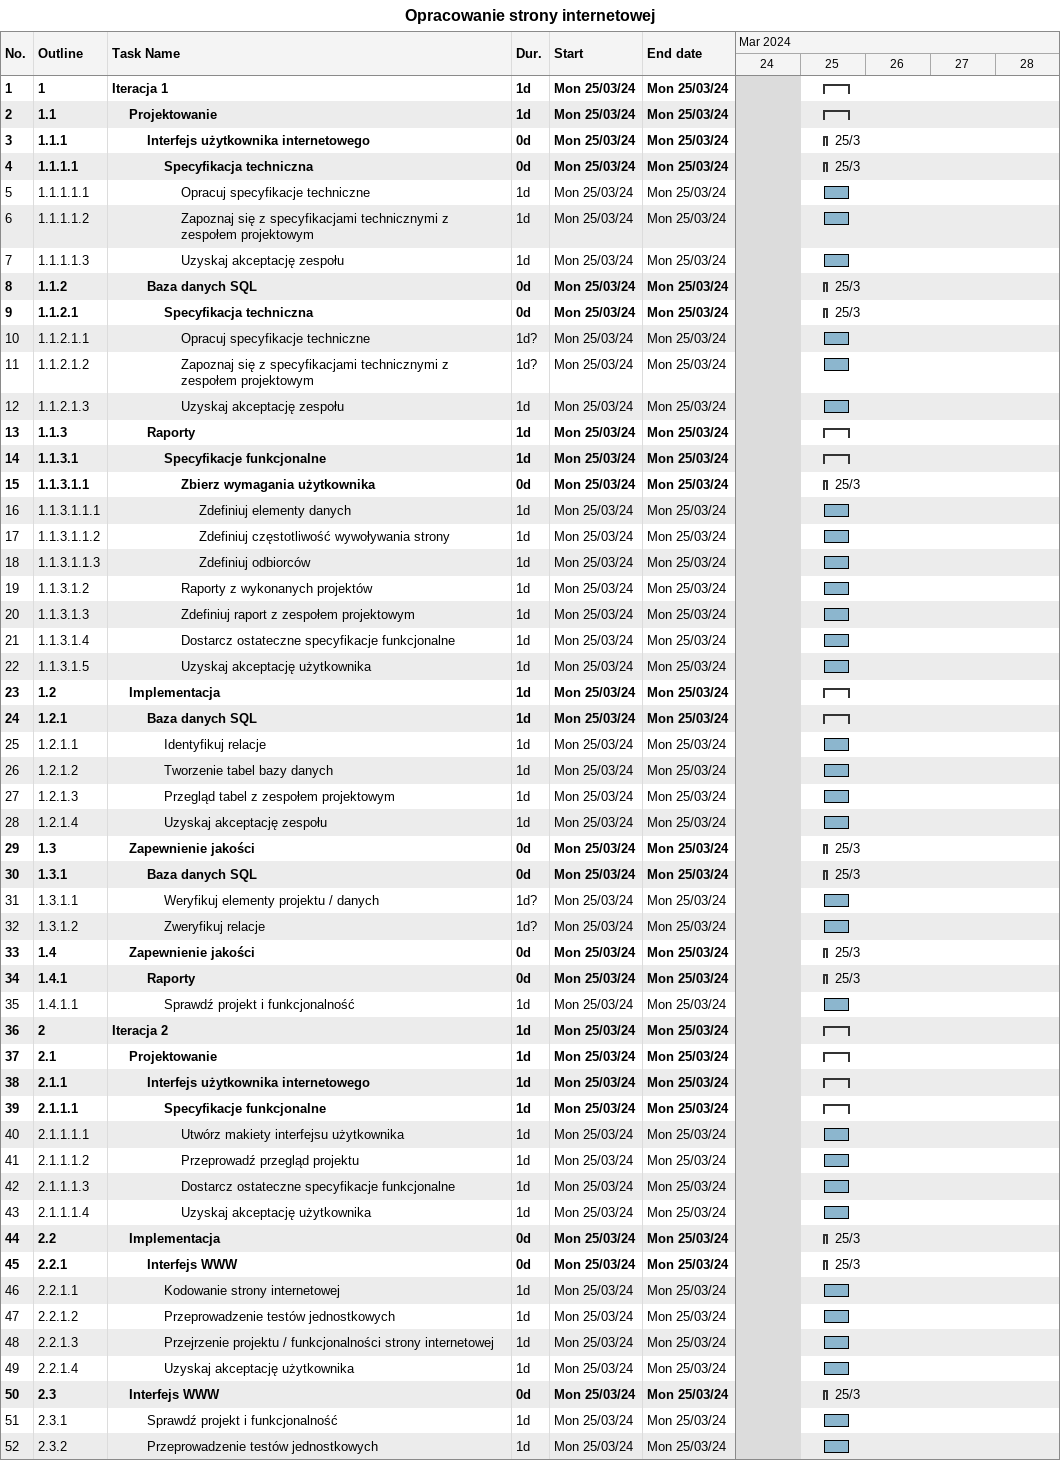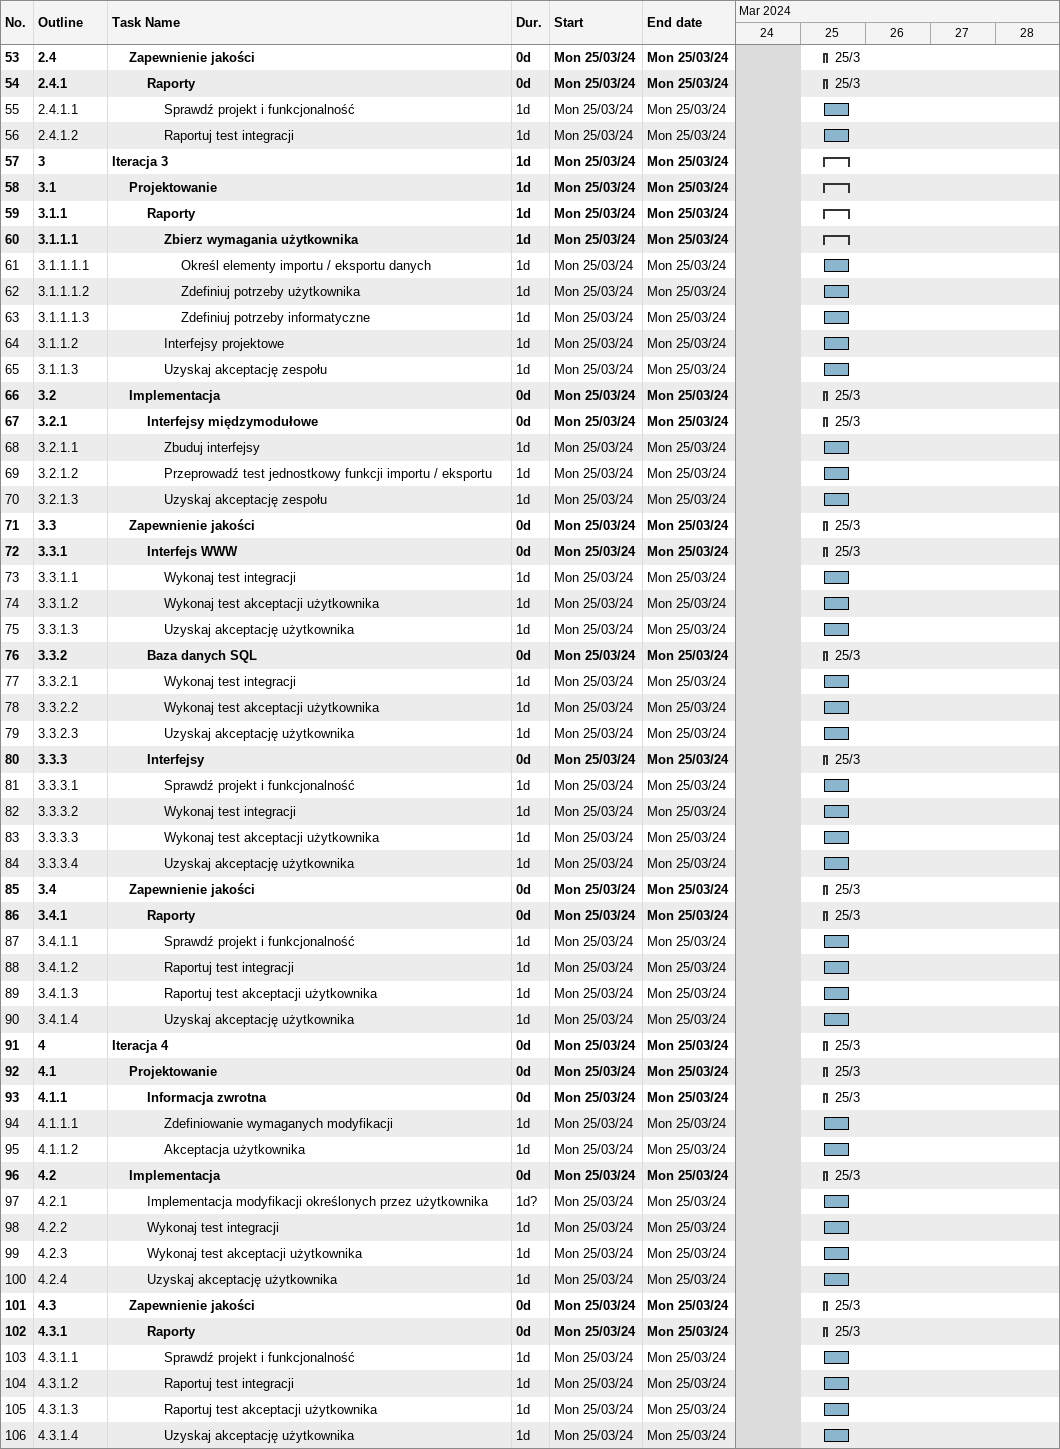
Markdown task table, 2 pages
Opracowanie strony internetowej

| ID | WBS | Task | Duration | Start | Finish |
|---|---|---|---|---|---|
| 1 | 1 | **Iteracja 1** | 1d | 2024-03-25 | 2024-03-25 |
| 2 | 1.1 | **Projektowanie** | 1d | 2024-03-25 | 2024-03-25 |
| 3 | 1.1.1 | **Interfejs użytkownika internetowego** | 0d | 2024-03-25 | 2024-03-25 |
| 4 | 1.1.1.1 | **Specyfikacja techniczna** | 0d | 2024-03-25 | 2024-03-25 |
| 5 | 1.1.1.1.1 | Opracuj specyfikacje techniczne | 1d | 2024-03-25 | 2024-03-25 |
| 6 | 1.1.1.1.2 | Zapoznaj się z specyfikacjami technicznymi z zespołem projektowym | 1d | 2024-03-25 | 2024-03-25 |
| 7 | 1.1.1.1.3 | Uzyskaj akceptację zespołu | 1d | 2024-03-25 | 2024-03-25 |
| 8 | 1.1.2 | **Baza danych SQL** | 0d | 2024-03-25 | 2024-03-25 |
| 9 | 1.1.2.1 | **Specyfikacja techniczna** | 0d | 2024-03-25 | 2024-03-25 |
| 10 | 1.1.2.1.1 | Opracuj specyfikacje techniczne | 1d? | 2024-03-25 | 2024-03-25 |
| 11 | 1.1.2.1.2 | Zapoznaj się z specyfikacjami technicznymi z zespołem projektowym | 1d? | 2024-03-25 | 2024-03-25 |
| 12 | 1.1.2.1.3 | Uzyskaj akceptację zespołu | 1d | 2024-03-25 | 2024-03-25 |
| 13 | 1.1.3 | **Raporty** | 1d | 2024-03-25 | 2024-03-25 |
| 14 | 1.1.3.1 | **Specyfikacje funkcjonalne** | 1d | 2024-03-25 | 2024-03-25 |
| 15 | 1.1.3.1.1 | **Zbierz wymagania użytkownika** | 0d | 2024-03-25 | 2024-03-25 |
| 16 | 1.1.3.1.1.1 | Zdefiniuj elementy danych | 1d | 2024-03-25 | 2024-03-25 |
| 17 | 1.1.3.1.1.2 | Zdefiniuj częstotliwość wywoływania strony | 1d | 2024-03-25 | 2024-03-25 |
| 18 | 1.1.3.1.1.3 | Zdefiniuj odbiorców | 1d | 2024-03-25 | 2024-03-25 |
| 19 | 1.1.3.1.2 | Raporty z wykonanych projektów | 1d | 2024-03-25 | 2024-03-25 |
| 20 | 1.1.3.1.3 | Zdefiniuj raport z zespołem projektowym | 1d | 2024-03-25 | 2024-03-25 |
| 21 | 1.1.3.1.4 | Dostarcz ostateczne specyfikacje funkcjonalne | 1d | 2024-03-25 | 2024-03-25 |
| 22 | 1.1.3.1.5 | Uzyskaj akceptację użytkownika | 1d | 2024-03-25 | 2024-03-25 |
| 23 | 1.2 | **Implementacja** | 1d | 2024-03-25 | 2024-03-25 |
| 24 | 1.2.1 | **Baza danych SQL** | 1d | 2024-03-25 | 2024-03-25 |
| 25 | 1.2.1.1 | Identyfikuj relacje | 1d | 2024-03-25 | 2024-03-25 |
| 26 | 1.2.1.2 | Tworzenie tabel bazy danych | 1d | 2024-03-25 | 2024-03-25 |
| 27 | 1.2.1.3 | Przegląd tabel z zespołem projektowym | 1d | 2024-03-25 | 2024-03-25 |
| 28 | 1.2.1.4 | Uzyskaj akceptację zespołu | 1d | 2024-03-25 | 2024-03-25 |
| 29 | 1.3 | **Zapewnienie jakości** | 0d | 2024-03-25 | 2024-03-25 |
| 30 | 1.3.1 | **Baza danych SQL** | 0d | 2024-03-25 | 2024-03-25 |
| 31 | 1.3.1.1 | Weryfikuj elementy projektu / danych | 1d? | 2024-03-25 | 2024-03-25 |
| 32 | 1.3.1.2 | Zweryfikuj relacje | 1d? | 2024-03-25 | 2024-03-25 |
| 33 | 1.4 | **Zapewnienie jakości** | 0d | 2024-03-25 | 2024-03-25 |
| 34 | 1.4.1 | **Raporty** | 0d | 2024-03-25 | 2024-03-25 |
| 35 | 1.4.1.1 | Sprawdź projekt i funkcjonalność | 1d | 2024-03-25 | 2024-03-25 |
| 36 | 2 | **Iteracja 2** | 1d | 2024-03-25 | 2024-03-25 |
| 37 | 2.1 | **Projektowanie** | 1d | 2024-03-25 | 2024-03-25 |
| 38 | 2.1.1 | **Interfejs użytkownika internetowego** | 1d | 2024-03-25 | 2024-03-25 |
| 39 | 2.1.1.1 | **Specyfikacje funkcjonalne** | 1d | 2024-03-25 | 2024-03-25 |
| 40 | 2.1.1.1.1 | Utwórz makiety interfejsu użytkownika | 1d | 2024-03-25 | 2024-03-25 |
| 41 | 2.1.1.1.2 | Przeprowadź przegląd projektu | 1d | 2024-03-25 | 2024-03-25 |
| 42 | 2.1.1.1.3 | Dostarcz ostateczne specyfikacje funkcjonalne | 1d | 2024-03-25 | 2024-03-25 |
| 43 | 2.1.1.1.4 | Uzyskaj akceptację użytkownika | 1d | 2024-03-25 | 2024-03-25 |
| 44 | 2.2 | **Implementacja** | 0d | 2024-03-25 | 2024-03-25 |
| 45 | 2.2.1 | **Interfejs WWW** | 0d | 2024-03-25 | 2024-03-25 |
| 46 | 2.2.1.1 | Kodowanie strony internetowej | 1d | 2024-03-25 | 2024-03-25 |
| 47 | 2.2.1.2 | Przeprowadzenie testów jednostkowych | 1d | 2024-03-25 | 2024-03-25 |
| 48 | 2.2.1.3 | Przejrzenie projektu / funkcjonalności strony internetowej | 1d | 2024-03-25 | 2024-03-25 |
| 49 | 2.2.1.4 | Uzyskaj akceptację użytkownika | 1d | 2024-03-25 | 2024-03-25 |
| 50 | 2.3 | **Interfejs WWW** | 0d | 2024-03-25 | 2024-03-25 |
| 51 | 2.3.1 | Sprawdź projekt i funkcjonalność | 1d | 2024-03-25 | 2024-03-25 |
| 52 | 2.3.2 | Przeprowadzenie testów jednostkowych | 1d | 2024-03-25 | 2024-03-25 |
| 53 | 2.4 | **Zapewnienie jakości** | 0d | 2024-03-25 | 2024-03-25 |
| 54 | 2.4.1 | **Raporty** | 0d | 2024-03-25 | 2024-03-25 |
| 55 | 2.4.1.1 | Sprawdź projekt i funkcjonalność | 1d | 2024-03-25 | 2024-03-25 |
| 56 | 2.4.1.2 | Raportuj test integracji | 1d | 2024-03-25 | 2024-03-25 |
| 57 | 3 | **Iteracja 3** | 1d | 2024-03-25 | 2024-03-25 |
| 58 | 3.1 | **Projektowanie** | 1d | 2024-03-25 | 2024-03-25 |
| 59 | 3.1.1 | **Raporty** | 1d | 2024-03-25 | 2024-03-25 |
| 60 | 3.1.1.1 | **Zbierz wymagania użytkownika** | 1d | 2024-03-25 | 2024-03-25 |
| 61 | 3.1.1.1.1 | Określ elementy importu / eksportu danych | 1d | 2024-03-25 | 2024-03-25 |
| 62 | 3.1.1.1.2 | Zdefiniuj potrzeby użytkownika | 1d | 2024-03-25 | 2024-03-25 |
| 63 | 3.1.1.1.3 | Zdefiniuj potrzeby informatyczne | 1d | 2024-03-25 | 2024-03-25 |
| 64 | 3.1.1.2 | Interfejsy projektowe | 1d | 2024-03-25 | 2024-03-25 |
| 65 | 3.1.1.3 | Uzyskaj akceptację zespołu | 1d | 2024-03-25 | 2024-03-25 |
| 66 | 3.2 | **Implementacja** | 0d | 2024-03-25 | 2024-03-25 |
| 67 | 3.2.1 | **Interfejsy międzymodułowe** | 0d | 2024-03-25 | 2024-03-25 |
| 68 | 3.2.1.1 | Zbuduj interfejsy | 1d | 2024-03-25 | 2024-03-25 |
| 69 | 3.2.1.2 | Przeprowadź test jednostkowy funkcji importu / eksportu | 1d | 2024-03-25 | 2024-03-25 |
| 70 | 3.2.1.3 | Uzyskaj akceptację zespołu | 1d | 2024-03-25 | 2024-03-25 |
| 71 | 3.3 | **Zapewnienie jakości** | 0d | 2024-03-25 | 2024-03-25 |
| 72 | 3.3.1 | **Interfejs WWW** | 0d | 2024-03-25 | 2024-03-25 |
| 73 | 3.3.1.1 | Wykonaj test integracji | 1d | 2024-03-25 | 2024-03-25 |
| 74 | 3.3.1.2 | Wykonaj test akceptacji użytkownika | 1d | 2024-03-25 | 2024-03-25 |
| 75 | 3.3.1.3 | Uzyskaj akceptację użytkownika | 1d | 2024-03-25 | 2024-03-25 |
| 76 | 3.3.2 | **Baza danych SQL** | 0d | 2024-03-25 | 2024-03-25 |
| 77 | 3.3.2.1 | Wykonaj test integracji | 1d | 2024-03-25 | 2024-03-25 |
| 78 | 3.3.2.2 | Wykonaj test akceptacji użytkownika | 1d | 2024-03-25 | 2024-03-25 |
| 79 | 3.3.2.3 | Uzyskaj akceptację użytkownika | 1d | 2024-03-25 | 2024-03-25 |
| 80 | 3.3.3 | **Interfejsy** | 0d | 2024-03-25 | 2024-03-25 |
| 81 | 3.3.3.1 | Sprawdź projekt i funkcjonalność | 1d | 2024-03-25 | 2024-03-25 |
| 82 | 3.3.3.2 | Wykonaj test integracji | 1d | 2024-03-25 | 2024-03-25 |
| 83 | 3.3.3.3 | Wykonaj test akceptacji użytkownika | 1d | 2024-03-25 | 2024-03-25 |
| 84 | 3.3.3.4 | Uzyskaj akceptację użytkownika | 1d | 2024-03-25 | 2024-03-25 |
| 85 | 3.4 | **Zapewnienie jakości** | 0d | 2024-03-25 | 2024-03-25 |
| 86 | 3.4.1 | **Raporty** | 0d | 2024-03-25 | 2024-03-25 |
| 87 | 3.4.1.1 | Sprawdź projekt i funkcjonalność | 1d | 2024-03-25 | 2024-03-25 |
| 88 | 3.4.1.2 | Raportuj test integracji | 1d | 2024-03-25 | 2024-03-25 |
| 89 | 3.4.1.3 | Raportuj test akceptacji użytkownika | 1d | 2024-03-25 | 2024-03-25 |
| 90 | 3.4.1.4 | Uzyskaj akceptację użytkownika | 1d | 2024-03-25 | 2024-03-25 |
| 91 | 4 | **Iteracja 4** | 0d | 2024-03-25 | 2024-03-25 |
| 92 | 4.1 | **Projektowanie** | 0d | 2024-03-25 | 2024-03-25 |
| 93 | 4.1.1 | **Informacja zwrotna** | 0d | 2024-03-25 | 2024-03-25 |
| 94 | 4.1.1.1 | Zdefiniowanie wymaganych modyfikacji | 1d | 2024-03-25 | 2024-03-25 |
| 95 | 4.1.1.2 | Akceptacja użytkownika | 1d | 2024-03-25 | 2024-03-25 |
| 96 | 4.2 | **Implementacja** | 0d | 2024-03-25 | 2024-03-25 |
| 97 | 4.2.1 | Implementacja modyfikacji określonych przez użytkownika | 1d? | 2024-03-25 | 2024-03-25 |
| 98 | 4.2.2 | Wykonaj test integracji | 1d | 2024-03-25 | 2024-03-25 |
| 99 | 4.2.3 | Wykonaj test akceptacji użytkownika | 1d | 2024-03-25 | 2024-03-25 |
| 100 | 4.2.4 | Uzyskaj akceptację użytkownika | 1d | 2024-03-25 | 2024-03-25 |
| 101 | 4.3 | **Zapewnienie jakości** | 0d | 2024-03-25 | 2024-03-25 |
| 102 | 4.3.1 | **Raporty** | 0d | 2024-03-25 | 2024-03-25 |
| 103 | 4.3.1.1 | Sprawdź projekt i funkcjonalność | 1d | 2024-03-25 | 2024-03-25 |
| 104 | 4.3.1.2 | Raportuj test integracji | 1d | 2024-03-25 | 2024-03-25 |
| 105 | 4.3.1.3 | Raportuj test akceptacji użytkownika | 1d | 2024-03-25 | 2024-03-25 |
| 106 | 4.3.1.4 | Uzyskaj akceptację użytkownika | 1d | 2024-03-25 | 2024-03-25 |
